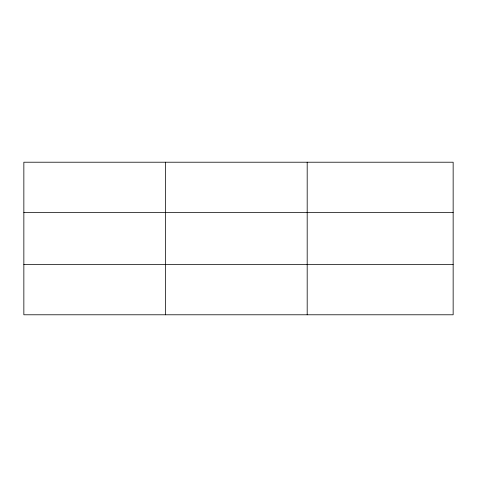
<?xml version="1.0" encoding="UTF-8"?>
<svg xmlns="http://www.w3.org/2000/svg" width="477" height="477" viewBox="0 0 477 477"><rect width="100%" height="100%" fill="white"/><g stroke="black" fill="none" stroke-linecap="round" stroke-linejoin="round"><path stroke-width="0.72" d="M165.519 314.784L165.519 162.216M307.188 314.784L307.188 162.216M453.15 264.437L453.15 314.784L23.85 314.784L23.85 162.216L453.15 162.216L453.15 264.437L23.85 264.437M23.85 212.563L453.15 212.563"/></g></svg>
